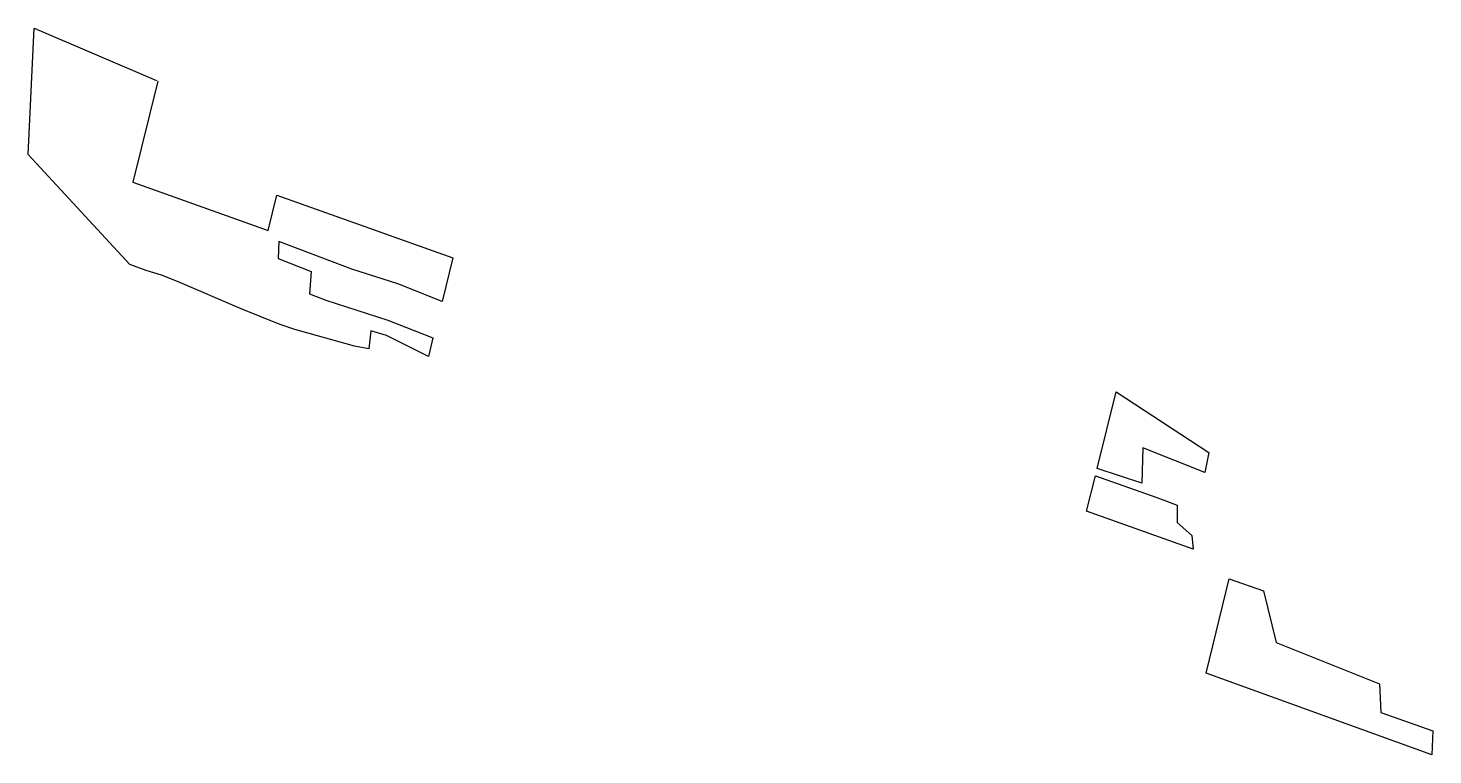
# Model space of a CAD drawing. Header units: metres. Extents: x 256724 to 257581, y 385893 to 386336.
import ezdxf

# ---------------------------------------------------------------- set-up
doc = ezdxf.new("R2010")
doc.units = ezdxf.units.M

msp = doc.modelspace()

# ---------------------------------------------------------------- linework, layer by layer
for points in [[(256802.914338, 386304.060533, 36.826465), (256803.072654, 386303.992571, 36.835668), (256787.800018, 386242.378183, 129.574198), (256856.130063, 386217.970285, 126.783039), (256870.314888, 386212.950885, 126.138373), (256875.650363, 386234.475787, 93.740295), (256983.092933, 386196.321157, 89.043136), (256976.54509, 386169.765379, 128.99499), (256949.585211, 386180.545906, 128.516417), (256921.338688, 386189.382648, 131.391238), (256876.907708, 386206.182797, 131.930072), (256876.452189, 386195.981051, 146.18337), (256896.678158, 386187.884904, 146.553845), (256895.579367, 386174.331469, 165.75226), (256905.545875, 386170.514929, 165.69735), (256943.440551, 386158.364868, 162.245674), (256970.766738, 386147.634456, 162.460748), (256968.266593, 386136.190669, 179.506477), (256942.53195, 386148.879304, 175.756145), (256933.097431, 386151.854936, 176.683249), (256931.752705, 386140.874498, 192.478574), (256923.137579, 386142.554924, 194.749073), (256886.604935, 386152.55204, 200.433796), (256876.995212, 386155.804613, 201.073656), (256853.992464, 386165.305632, 200.2494), (256815.14803, 386181.941313, 198.045203), (256805.205163, 386185.720484, 198.138872), (256795.893496, 386188.501924, 199.267394), (256785.919026, 386192.33105, 199.309249), (256768.665603, 386210.898462, 182.977667), (256723.903575, 386259.218217, 140.402973), (256727.691716, 386336.351662, 32.453675), (256802.259308, 386304.34172, 36.788387)], [(257403.994731, 386080.556577, 24.351862), (257403.502472, 386058.888921, 54.372123), (257376.183819, 386067.866394, 56.560556), (257387.760582, 386114.57052, -13.735881), (257444.205302, 386077.564907, 7.091168), (257441.8338, 386065.510064, 24.907766), (257403.994731, 386080.556577, 24.351862)], [(257434.793477, 386018.671677, 92.977754), (257369.739558, 386041.868316, 95.69141), (257375.076344, 386063.36484, 63.331608), (257412.633556, 386050.155449, 61.514173), (257424.9115, 386045.592445, 61.256078), (257425.011816, 386034.876184, 75.920626), (257434.017902, 386027.045086, 81.889771), (257434.793477, 386018.671677, 92.977754)], [(257581.012939, 385907.901583, 167.404088), (257580.333597, 385893.31583, 187.797391), (257442.635629, 385943.05896, 192.657664), (257456.720518, 386000.675781, 106.040664), (257477.663262, 385993.389073, 104.918523), (257485.442905, 385961.755041, 144.230724), (257548.522366, 385936.72311, 145.086989), (257549.230337, 385919.228459, 168.738139), (257581.012939, 385907.901583, 167.404088)]]:
    msp.add_polyline3d(points)

doc.saveas('drawing.dxf')
